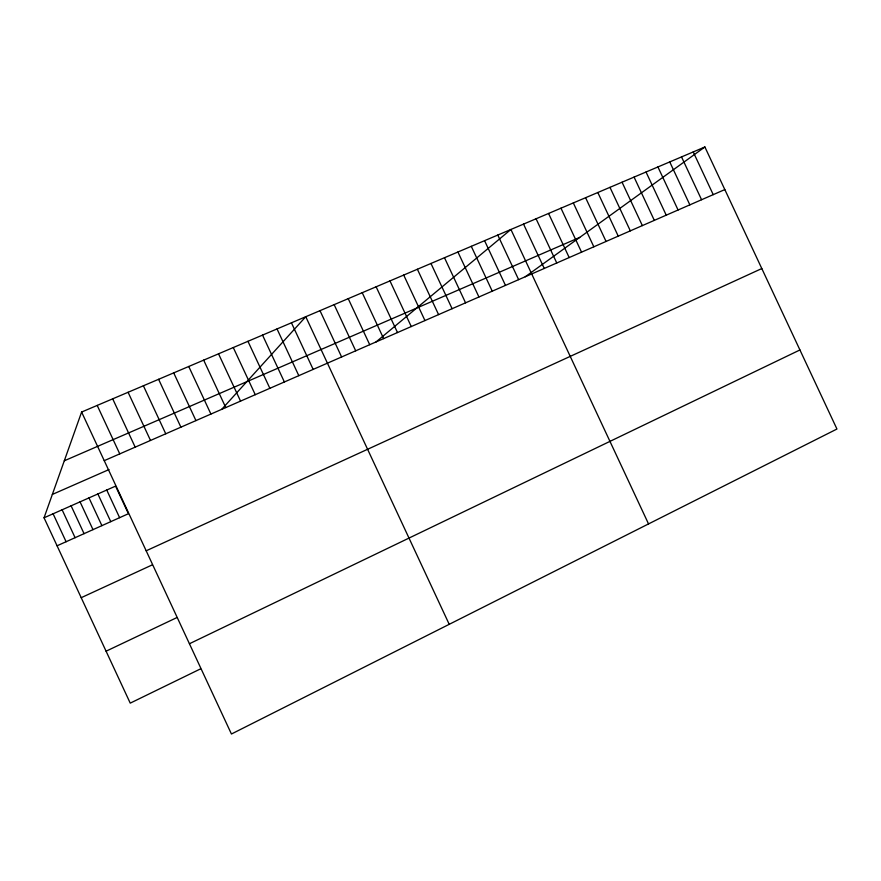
<?xml version="1.0" encoding="UTF-8"?>
<svg xmlns="http://www.w3.org/2000/svg" width="881" height="881" viewBox="0 0 881 881"><rect width="100%" height="100%" fill="white"/><g stroke="black" fill="none" stroke-linecap="round" stroke-linejoin="round"><path stroke-width="1.32" d="M200.604 668.844L130.234 703.137L44.05 517.797L81.614 412.044L704.877 146.984L836.95 429.025L231.439 734.016L81.614 412.044M221.682 409.379L305.762 316.72L449.222 624.321M376.033 341.949L510.914 229.467L648.537 523.92M525.263 276.766L704.877 146.984M189.437 643.747L799.926 349.955M106.083 651.191L176.773 617.636M81.206 597.692L152.237 564.897M146.18 550.801L761.801 268.551M57.067 545.791L128.417 513.722L115.576 486.114L44.05 517.797M52.353 494.428L109.024 469.551M104.233 460.664L724.821 189.58M64.291 460.796L579.742 237.396M693.226 151.939L713.225 194.646M681.52 156.917L701.573 199.734M669.747 161.917L689.856 204.855M657.92 166.95L678.073 209.997M646.026 172.015L666.234 215.173M634.067 177.092L654.319 220.371M622.052 182.213L642.359 225.602M609.971 187.345L630.322 230.855M597.814 192.51L618.231 236.141M585.601 197.707L606.062 241.46M573.322 202.927L593.838 246.801M560.977 208.18L581.548 252.164M548.566 213.455L569.181 257.56M536.077 218.763L556.759 262.99M523.534 224.104L544.26 268.452M497.787 235.051L518.623 279.651M484.572 240.667L505.474 285.4M471.291 246.328L492.237 291.171M457.922 251.999L478.934 296.985M444.487 257.715L465.564 302.833M430.974 263.463L452.107 308.702M417.385 269.245L438.573 314.616M403.707 275.059L424.961 320.563M389.964 280.907L411.262 326.543M376.132 286.788L397.496 332.555M362.223 292.701L383.642 338.612M348.226 298.659L369.712 344.691M334.152 304.639L355.704 350.814M320.001 310.663L341.608 356.97M291.435 322.809L313.162 369.403M277.03 328.932L298.813 375.669M262.527 335.099L284.376 381.969M247.946 341.299L269.861 388.312M233.278 347.543L255.259 394.688M218.521 353.81L240.557 401.108M203.676 360.131L225.778 407.573M188.743 366.485L210.911 414.059M173.711 372.872L195.945 420.6M158.602 379.304L180.891 427.175M143.383 385.768L165.749 433.793M128.086 392.276L150.508 440.445M112.691 398.818L135.178 447.141M97.196 405.414L119.761 453.88M106.744 490.034L119.618 517.687M97.879 493.955L110.775 521.662M88.992 497.897L101.899 525.649M80.061 501.851L93.001 529.646M71.108 505.815L84.058 533.666M62.122 509.791L75.094 537.696M53.102 513.788L66.097 541.738"/></g></svg>
